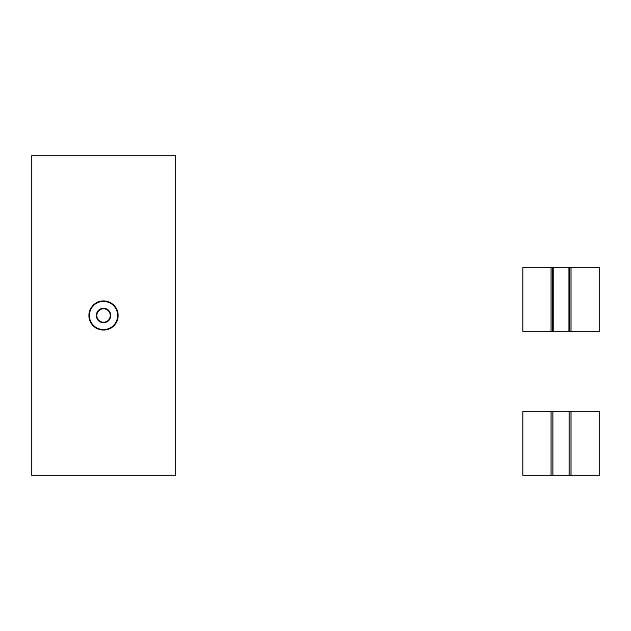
<?xml version="1.0" encoding="UTF-8"?>
<svg xmlns="http://www.w3.org/2000/svg" width="631" height="631" viewBox="0 0 631 631"><rect width="100%" height="100%" fill="white"/><g stroke="black" fill="none" stroke-linecap="round" stroke-linejoin="round"><path stroke-width="0.95" d="M571 267.512L571 331.496M571 411.475L571 475.451M569.343 267.512L569.343 331.496M569.343 411.475L569.343 475.451M568.981 267.512L568.981 331.496M553.142 267.512L553.142 331.496M552.78 267.512L552.78 331.496M552.78 411.475L552.78 475.451M551.123 267.512L551.123 331.496M551.123 411.475L551.123 475.451M93.349 305.317L91.061 308.299A14.292 14.174 -90 0 0 91.061 322.701C96.101 332.072 110.953 332.072 115.994 322.701A14.292 14.174 -90 0 0 115.994 308.299C111.584 300.324 99.682 298.755 93.349 305.317M175.505 155.549L31.55 155.549L31.55 475.451L175.505 475.451L175.505 155.549M599.45 267.512L522.673 267.512L522.673 331.496L599.45 331.496L599.45 267.512M599.45 411.475L522.673 411.475L522.673 475.451L599.45 475.451L599.45 411.475M98.57 320.477A7.13 7.067 -90 0 0 108.508 320.477A7.004 6.941 -90 0 0 108.508 310.523A7.13 7.067 -90 0 0 98.57 310.523A7.004 6.941 -90 0 0 98.554 320.477M96.33 327.97A14.395 14.395 0 0 0 117.926 315.5A14.395 14.395 0 0 0 96.33 303.03A14.395 14.395 0 0 0 96.33 327.97M100.013 321.597A7.036 7.036 0 0 0 110.567 315.5A7.036 7.036 0 0 0 100.013 309.403A7.036 7.036 0 0 0 100.013 321.597"/></g></svg>
